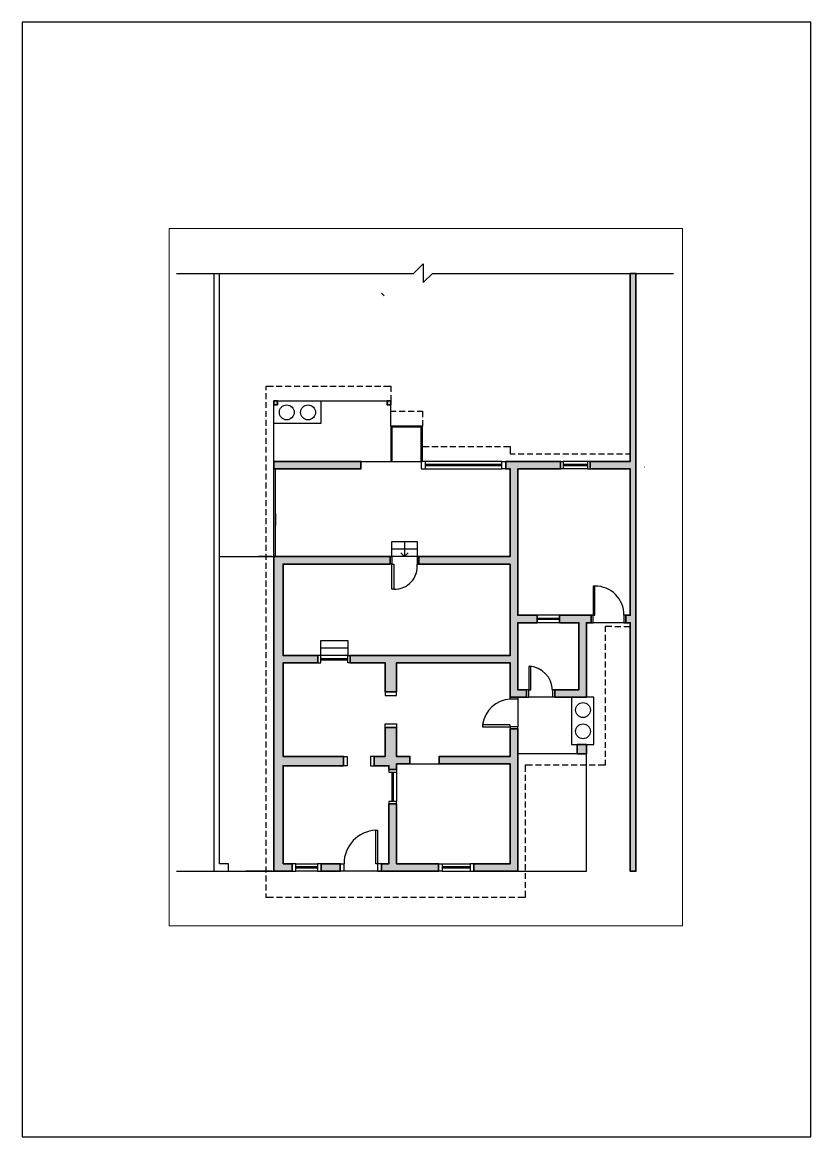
# Paper-space layout 'Layout1' of a CAD drawing. Header units: millimetres. Extents: x 64 to 274, y 59 to 356.
# The model-space entities are those that its viewports show. They can reach past a viewport. Long polylines and large blocks are cut down to what shows.
import ezdxf

# ---------------------------------------------------------------- set-up
doc = ezdxf.new("R2010")
doc.units = ezdxf.units.MM
for name, color, linetype, lineweight in [('A-ALV-___-___-EXI', 250, 'Continuous', 35), ('A-COB-___-___-EXI', 250, 'Continuous', 25), ('A-ESC-___-___-EXI', 250, 'Continuous', 25), ('A-JAN-___-___-EXI', 250, 'Continuous', 25), ('A-MOB-___-___-EXI', 250, 'Continuous', 25), ('A-PIS-___-___-EXI', 250, 'Continuous', 25), ('A-POR-___-___-EXI', 250, 'Continuous', 25)]:
    doc.layers.add(name, color=color, linetype=linetype, lineweight=lineweight)

# ---------------------------------------------------------------- blocks, each defined once
blk = doc.blocks.new('SVG - A4-22937190-Não nomeada')
at = {"layer": 'A-POR-___-___-EXI'}
for p, q in [((64.29, 356.5), (64.29, 59.5)), ((274.29, 356.5), (64.29, 356.5)), ((274.29, 59.5), (274.29, 356.5)), ((64.29, 59.5), (274.29, 59.5))]:
    blk.add_line(p, q, dxfattribs=at)

msp = doc.modelspace()

# ---------------------------------------------------------------- hatches: boundary and pattern name
at = {"layer": 'A-ALV-___-___-EXI'}
h = msp.add_hatch(color=11, dxfattribs=at)
h.paths.add_polyline_path([(16026, -32764), (17545, -32764), (17545, -32563), (16423, -32563), (16423, -30968), (16222, -30968), (16222, -32563), (16026, -32563)])
h.paths.add_polyline_path([(13416, -32764), (13646, -32764), (13646, -32563), (13403, -32563), (13403, -29949), (15015, -29949), (15015, -29701), (13403, -29701), (13403, -27211), (14333, -27211), (14333, -27010), (13403, -27010), (13403, -24575), (16257, -24575), (16257, -24374), (13156, -24374), (13156, -32764)])
h.paths.add_polyline_path([(19455, -32764), (19656, -32764), (19656, -28964), (19455, -28964), (19455, -29701), (17566, -29701), (17566, -29902), (19455, -29902), (19455, -32563), (18483, -32563), (18483, -32764)])
h.paths.add_polyline_path([(14423, -32764), (14926, -32764), (14926, -32563), (14423, -32563)])
h.paths.add_polyline_path([(22654, -32764), (22803, -32764), (22803, -16829), (22654, -16829), (22654, -21841), (21584, -21841), (21584, -22041), (22654, -22041), (22654, -25940), (22531, -25940), (22531, -26140), (22654, -26140)])
h.paths.add_polyline_path([(16423, -30051), (16423, -29902), (16785, -29902), (16785, -29701), (16423, -29701), (16423, -28929), (16124, -28929), (16124, -29701), (15834, -29701), (15834, -29949), (16222, -29949), (16222, -30051)])
h.paths.add_polyline_path([(21486, -29633), (21486, -29386), (21234, -29386), (21234, -29633)])
h.paths.add_polyline_path([(20645, -28123), (21486, -28123), (21486, -26140), (21609, -26140), (21609, -25940), (20769, -25940), (20769, -26140), (21285, -26140), (21285, -27923), (20645, -27923)])
h.paths.add_polyline_path([(19455, -28123), (19886, -28123), (19886, -27923), (19656, -27923), (19656, -26140), (20172, -26140), (20172, -25940), (19656, -25940), (19656, -22041), (20795, -22041), (20795, -21841), (19336, -21841), (19336, -22041), (19455, -22041), (19455, -24374), (17024, -24374), (17024, -24575), (19455, -24575), (19455, -27010), (15195, -27010), (15195, -27211), (16124, -27211), (16124, -27978), (16423, -27978), (16423, -27211), (19455, -27211)])
h.paths.add_polyline_path([(13156, -22041), (15476, -22041), (15476, -21841), (13156, -21841)])
h.paths.add_polyline_path([(13254, -20331), (13254, -20229), (13156, -20229), (13156, -20331)])
h.paths.add_polyline_path([(16176, -20331), (16274, -20331), (16274, -20229), (16176, -20229)])

# ---------------------------------------------------------------- linework, layer by layer
at = {"layer": 'A-ALV-___-___-EXI', "lineweight": 25}
for p, q in [((11565, -32764), (11565, -16829)), ((11714, -32563), (11714, -16829)), ((16026, -17354), (16099, -17426)), ((23021, -21994), (23034, -21986)), ((11714, -30576), (11714, -30409)), ((11949, -32563), (11714, -32563)), ((11949, -32764), (11949, -32563))]:
    msp.add_line(p, q, dxfattribs=at)
at = {"layer": 'A-ALV-___-___-EXI'}
for points in [[(22654, -16829), (22654, -21841), (21584, -21841), (21584, -22041), (22654, -22041), (22654, -25940), (22531, -25940), (22531, -26140), (22654, -26140), (22654, -32764), (22803, -32764), (22803, -16829)], [(13254, -20331), (13254, -20229), (13156, -20229), (13156, -20331)], [(16274, -20331), (16274, -20229), (16176, -20229), (16176, -20331)], [(13403, -21841), (13156, -21841), (13156, -22041), (13403, -22041), (15476, -22041), (15476, -21841)], [(19455, -24575), (19455, -27010), (15195, -27010), (15195, -27211), (16124, -27211), (16124, -27978), (16423, -27978), (16423, -27211), (19455, -27211), (19455, -28123), (19886, -28123), (19886, -27923), (19656, -27923), (19656, -27087), (19656, -26140), (20172, -26140), (20172, -25940), (19656, -25940), (19656, -24575), (19656, -24374), (19656, -22041), (20795, -22041), (20795, -21841), (19656, -21841), (19336, -21841), (19336, -22041), (19455, -22041), (19455, -24374), (17024, -24374), (17024, -24575)], [(13403, -32563), (13403, -29949), (15015, -29949), (15015, -29701), (13403, -29701), (13403, -27211), (14333, -27211), (14333, -27010), (13403, -27010), (13403, -24575), (16257, -24575), (16257, -24374), (13454, -24374), (13156, -24374), (13156, -24575), (13156, -27010), (13156, -27211), (13156, -29701), (13156, -29949), (13156, -32516), (13156, -32764), (13416, -32764), (13646, -32764), (13646, -32563)], [(21486, -26995), (21486, -26140), (21609, -26140), (21609, -25940), (20769, -25940), (20769, -26140), (21285, -26140), (21285, -27923), (20645, -27923), (20645, -28123), (21486, -28123)], [(16423, -28929), (16124, -28929), (16124, -29701), (15834, -29701), (15834, -29949), (16222, -29949), (16222, -30051), (16423, -30051), (16423, -29902), (16785, -29902), (16785, -29701), (16423, -29701)], [(18483, -32764), (19455, -32764), (19656, -32764), (19656, -32563), (19656, -29902), (19656, -29701), (19656, -28964), (19455, -28964), (19455, -29701), (17566, -29701), (17566, -29902), (19455, -29902), (19455, -32563), (18483, -32563)], [(21486, -29633), (21486, -29386), (21234, -29386), (21234, -29633)], [(16222, -30968), (16222, -32563), (16026, -32563), (16026, -32764), (16222, -32764), (16423, -32764), (17545, -32764), (17545, -32563), (16423, -32563), (16423, -30968)], [(14423, -32563), (14423, -32764), (14926, -32764), (14926, -32563)]]:
    msp.add_lwpolyline(points, close=True, dxfattribs=at)
at = {"layer": 'A-COB-___-___-EXI', "lineweight": 25}
for p, q in [((13224, -19832), (13382, -19832)), ((13463, -19832), (13621, -19832)), ((13702, -19832), (13860, -19832)), ((13941, -19832), (14098, -19832)), ((14179, -19832), (14337, -19832)), ((14414, -19832), (14576, -19832)), ((14653, -19832), (14815, -19832)), ((14892, -19832), (15050, -19832)), ((15131, -19832), (15288, -19832)), ((15369, -19832), (15527, -19832)), ((15608, -19832), (15766, -19832)), ((15843, -19832), (16005, -19832)), ((12955, -20177), (12955, -20020)), ((16274, -20071), (16274, -20229)), ((12955, -20416), (12955, -20258)), ((12955, -20655), (12955, -20497)), ((12955, -20894), (12955, -20736)), ((16274, -20502), (16419, -20502)), ((16495, -20502), (16653, -20502)), ((16734, -20502), (16892, -20502)), ((12955, -21133), (12955, -20971)), ((12955, -21372), (12955, -21210)), ((12955, -21606), (12955, -21448)), ((17114, -21440), (17293, -21440)), ((17370, -21440), (17532, -21440)), ((17609, -21440), (17771, -21440)), ((17847, -21440), (18005, -21440)), ((18086, -21440), (18244, -21440)), ((18325, -21440), (18483, -21440)), ((18564, -21440), (18722, -21440)), ((18803, -21440), (18961, -21440)), ((19037, -21440), (19199, -21440)), ((19664, -21640), (19826, -21640)), ((19903, -21640), (20061, -21640)), ((20142, -21640), (20300, -21640)), ((20381, -21640), (20539, -21640)), ((20620, -21640), (20778, -21640)), ((20859, -21640), (21016, -21640)), ((21093, -21640), (21255, -21640)), ((21332, -21640), (21490, -21640)), ((21571, -21640), (21729, -21640)), ((21810, -21640), (21968, -21640)), ((22049, -21640), (22206, -21640)), ((22287, -21640), (22445, -21640)), ((22522, -21640), (22654, -21640)), ((12955, -21845), (12955, -21687)), ((12955, -22084), (12955, -21926)), ((12955, -22323), (12955, -22165)), ((12955, -22562), (12955, -22400)), ((12955, -22796), (12955, -22638)), ((12955, -23035), (12955, -22877)), ((12955, -23274), (12955, -23116)), ((12955, -23513), (12955, -23355)), ((12955, -23752), (12955, -23594)), ((12955, -23990), (12955, -23828)), ((12955, -24225), (12955, -24067)), ((12955, -24464), (12955, -24306)), ((12955, -24703), (12955, -24545)), ((12955, -24942), (12955, -24784)), ((12955, -25180), (12955, -25018)), ((12955, -25415), (12955, -25257)), ((12955, -25654), (12955, -25496)), ((12955, -25893), (12955, -25735)), ((12955, -26131), (12955, -25974)), ((12955, -26370), (12955, -26213)), ((22240, -26238), (22398, -26238)), ((22479, -26238), (22654, -26238)), ((12955, -26609), (12955, -26447)), ((12955, -26844), (12955, -26686)), ((21985, -26460), (21985, -26618)), ((21985, -26699), (21985, -26857)), ((12955, -27083), (12955, -26925)), ((21985, -26938), (21985, -27095)), ((12955, -27321), (12955, -27164)), ((21985, -27172), (21985, -27334)), ((12955, -27560), (12955, -27402)), ((21985, -27411), (21985, -27569)), ((12955, -27799), (12955, -27637)), ((12955, -28038), (12955, -27876)), ((21985, -27650), (21985, -27808)), ((21985, -27889), (21985, -28047)), ((12955, -28273), (12955, -28115)), ((21985, -28128), (21985, -28285)), ((12955, -28511), (12955, -28354)), ((21985, -28362), (21985, -28524)), ((12955, -28750), (12955, -28592)), ((21985, -28601), (21985, -28759)), ((12955, -28989), (12955, -28831)), ((12955, -29228), (12955, -29066)), ((21985, -28840), (21985, -28998)), ((21985, -29079), (21985, -29236)), ((12955, -29463), (12955, -29305)), ((21985, -29318), (21985, -29475)), ((12955, -29701), (12955, -29544)), ((21985, -29556), (21985, -29714)), ((12955, -29940), (12955, -29782)), ((20287, -29936), (20125, -29936)), ((20522, -29936), (20364, -29936)), ((20760, -29936), (20603, -29936)), ((20999, -29936), (20842, -29936)), ((21238, -29936), (21080, -29936)), ((21477, -29936), (21315, -29936)), ((21716, -29936), (21554, -29936)), ((12955, -30179), (12955, -30021)), ((12955, -30418), (12955, -30260)), ((19856, -30192), (19856, -30350)), ((12955, -30657), (12955, -30495)), ((19856, -30431), (19856, -30589)), ((12955, -30891), (12955, -30734)), ((19856, -30670), (19856, -30827)), ((12955, -31130), (12955, -30972)), ((19856, -30904), (19856, -31066)), ((19856, -31143), (19856, -31301)), ((12955, -31369), (12955, -31211)), ((12955, -31608), (12955, -31450)), ((19856, -31382), (19856, -31540)), ((12955, -31847), (12955, -31685)), ((19856, -31621), (19856, -31778)), ((12955, -32081), (12955, -31923)), ((19856, -31860), (19856, -32017)), ((12955, -32320), (12955, -32162)), ((19856, -32094), (19856, -32256)), ((19856, -32333), (19856, -32491)), ((12955, -32559), (12955, -32401)), ((12955, -32798), (12955, -32640)), ((19856, -32572), (19856, -32730)), ((12955, -33037), (12955, -32879)), ((19856, -32811), (19856, -32968)), ((12955, -33276), (12955, -33113)), ((19856, -33049), (19856, -33207)), ((13386, -33463), (13228, -33463)), ((13625, -33463), (13467, -33463)), ((13864, -33463), (13706, -33463)), ((14103, -33463), (13945, -33463)), ((14342, -33463), (14184, -33463)), ((14580, -33463), (14418, -33463)), ((14815, -33463), (14657, -33463)), ((15054, -33463), (14896, -33463)), ((15293, -33463), (15135, -33463)), ((15531, -33463), (15374, -33463)), ((15770, -33463), (15613, -33463)), ((16009, -33463), (15847, -33463)), ((16244, -33463), (16086, -33463)), ((16483, -33463), (16325, -33463)), ((16721, -33463), (16564, -33463)), ((16960, -33463), (16802, -33463)), ((17199, -33463), (17041, -33463)), ((17438, -33463), (17276, -33463)), ((17673, -33463), (17515, -33463)), ((17911, -33463), (17754, -33463)), ((18150, -33463), (17992, -33463)), ((18389, -33463), (18231, -33463)), ((18628, -33463), (18470, -33463)), ((18867, -33463), (18705, -33463)), ((19106, -33463), (18944, -33463)), ((19340, -33463), (19182, -33463)), ((19579, -33463), (19421, -33463))]:
    msp.add_line(p, q, dxfattribs=at)
for points in [[(12955, -19943), (12955, -19832), (13147, -19832)], [(16082, -19832), (16274, -19832), (16274, -19990)], [(17114, -20740), (17114, -20898), (16274, -20898), (16274, -20331)], [(16973, -20502), (17114, -20502), (17114, -20659)], [(19276, -21440), (19455, -21440), (19455, -21640), (19588, -21640)], [(22159, -26238), (21985, -26238), (21985, -26379)], [(20048, -29936), (19856, -29936), (19856, -30111)], [(21985, -29791), (21985, -29936), (21793, -29936)], [(13152, -33463), (12955, -33463), (12955, -33352)], [(19856, -33288), (19856, -33463), (19660, -33463)]]:
    msp.add_lwpolyline(points, dxfattribs=at)
at = {"layer": 'A-ESC-___-___-EXI', "lineweight": 25}
for p, q in [((16973, -24178), (16303, -24178)), ((14406, -26810), (15126, -26810))]:
    msp.add_line(p, q, dxfattribs=at)
for points in [[(16973, -23978), (16973, -24374), (16303, -24374), (16303, -23978)], [(14406, -27010), (14406, -26609), (15126, -26609), (15126, -27010)]]:
    msp.add_lwpolyline(points, close=True, dxfattribs=at)
msp.add_lwpolyline([(16640, -23978), (16640, -24374), (16538, -24276), (16640, -24374), (16739, -24276)], dxfattribs=at)
at = {"layer": 'A-JAN-___-___-EXI', "lineweight": 25}
for p, q in [((19234, -21926), (17186, -21926)), ((19234, -21956), (17186, -21956)), ((20795, -21841), (20867, -21841)), ((21515, -21926), (20867, -21926)), ((21515, -21956), (20867, -21956)), ((20769, -25940), (20172, -25940)), ((20769, -26025), (20172, -26025)), ((20769, -26055), (20172, -26055)), ((20769, -26140), (20172, -26140)), ((16303, -30119), (16303, -30900)), ((16333, -30119), (16333, -30900)), ((16423, -30968), (16423, -30900)), ((14324, -32649), (13744, -32649)), ((18385, -32649), (17643, -32649)), ((18483, -32563), (18385, -32563)), ((14324, -32678), (13744, -32678)), ((17643, -32764), (17545, -32764)), ((18385, -32678), (17643, -32678))]:
    msp.add_line(p, q, dxfattribs=at)
for points in [[(17489, -21841), (17186, -21841), (17084, -21841), (17084, -22041), (17186, -22041)], [(19234, -21841), (17186, -21841), (17186, -22041), (19234, -22041)], [(19336, -22041), (19234, -22041), (19234, -21841), (19336, -21841)], [(21515, -21841), (20867, -21841), (20867, -22041)], [(21584, -21841), (21515, -21841), (21515, -22041), (21584, -22041)], [(21515, -22041), (20867, -22041), (20795, -22041)], [(16423, -30051), (16423, -30119), (16423, -30900), (16222, -30900), (16222, -30968)], [(16222, -30051), (16222, -30119), (16423, -30119)], [(13646, -32764), (13744, -32764), (13744, -32563), (13646, -32563)], [(14423, -32563), (14324, -32563), (14324, -32764), (14423, -32764)], [(17545, -32563), (17643, -32563), (17643, -32764), (18385, -32764), (18483, -32764)], [(17643, -32563), (18385, -32563), (18385, -32764)]]:
    msp.add_lwpolyline(points, dxfattribs=at)
msp.add_lwpolyline([(14324, -32563), (14324, -32764), (13744, -32764), (13744, -32563)], close=True, dxfattribs=at)
at = {"layer": 'A-MOB-___-___-EXI', "lineweight": 25}
for points in [[(14414, -20229), (14414, -20830), (13156, -20830)], [(21085, -28123), (21085, -29386), (21234, -29386)], [(21486, -29386), (21686, -29386), (21686, -28123), (21486, -28123)]]:
    msp.add_lwpolyline(points, dxfattribs=at)
for points in [[(13503, -20335), (13394, -20335), (13305, -20424), (13305, -20534), (13305, -20643), (13394, -20732), (13503, -20732), (13613, -20732), (13702, -20643), (13702, -20534), (13702, -20424), (13613, -20335), (13503, -20335)], [(14071, -20335), (13961, -20335), (13872, -20424), (13872, -20534), (13872, -20643), (13961, -20732), (14071, -20732), (14180, -20732), (14269, -20643), (14269, -20534), (14269, -20424), (14180, -20335), (14071, -20335)], [(21394, -28268), (21284, -28268), (21196, -28357), (21196, -28467), (21196, -28576), (21284, -28665), (21394, -28665), (21503, -28665), (21592, -28576), (21592, -28467), (21592, -28357), (21503, -28268), (21394, -28268)], [(21394, -28836), (21284, -28836), (21196, -28924), (21196, -29034), (21196, -29143), (21284, -29232), (21394, -29232), (21503, -29232), (21592, -29143), (21592, -29034), (21592, -28924), (21503, -28836), (21394, -28836)]]:
    msp.add_open_spline(points, degree=3, knots=[0, 0, 0, 0, 1, 1, 1, 2, 2, 2, 3, 3, 3, 4, 4, 4, 4], dxfattribs=at)
at = {"layer": 'A-PIS-___-___-EXI', "lineweight": 25}
for p, q in [((22803, -16829), (23806, -16829)), ((13156, -21841), (13156, -20331)), ((13254, -20229), (16176, -20229)), ((16274, -20898), (16274, -21841)), ((17114, -21841), (17114, -20898)), ((13203, -24374), (13203, -22041)), ((13203, -23231), (13203, -23551)), ((21234, -29633), (19656, -29633)), ((21187, -29633), (20952, -29633)), ((10563, -32764), (11949, -32764)), ((11949, -32764), (13156, -32764))]:
    msp.add_line(p, q, dxfattribs=at)
for points in [[(10563, -16829), (16879, -16829), (17139, -16573), (17139, -17072), (17383, -16829), (22654, -16829)], [(15476, -21841), (16274, -21841), (16303, -21841), (17084, -21841), (17084, -20928), (16303, -20928), (16303, -21841)], [(11714, -24374), (13156, -24374), (13156, -22041)], [(19656, -32764), (21486, -32764), (21486, -29633)], [(12746, -32764), (13105, -32764), (12409, -32764)]]:
    msp.add_lwpolyline(points, dxfattribs=at)
msp.add_lwpolyline([(13105, -24374), (12746, -24374)], close=True, dxfattribs=at)
at = {"layer": 'A-POR-___-___-EXI', "lineweight": 25}
for p, q in [((17024, -24374), (16973, -24374)), ((21609, -26140), (21660, -26140)), ((14406, -27095), (15126, -27095)), ((14406, -27125), (15126, -27125)), ((19656, -28964), (19656, -28912)), ((16785, -29902), (17566, -29902))]:
    msp.add_line(p, q, dxfattribs=at)
for points in [[(16257, -24374), (16303, -24374), (16303, -24575), (16355, -24575), (16355, -25244), (16303, -25244), (16303, -24575), (16257, -24575)], [(16973, -24374), (16973, -24575), (17024, -24575)], [(22479, -26140), (21660, -26140), (21660, -25940), (21712, -25940), (21712, -25168), (21660, -25168), (21660, -25940), (21609, -25940)], [(22531, -25940), (22479, -25940), (22479, -26140), (22531, -26140)], [(14333, -27211), (14406, -27211), (14406, -27010), (14333, -27010)], [(15195, -27211), (15126, -27211), (15126, -27010), (15195, -27010)], [(16124, -27978), (16124, -28081), (16423, -28081), (16423, -27978)], [(19656, -28123), (19656, -28174), (19656, -28912), (19455, -28912), (19455, -28857), (18713, -28857), (18713, -28912), (19455, -28912), (19455, -28964)], [(19656, -28174), (19455, -28174), (19455, -28123)], [(19886, -28123), (19954, -28123), (19954, -27923), (19886, -27923)], [(20645, -28123), (20577, -28123), (19954, -28123)], [(20645, -27923), (20577, -27923), (20577, -28123)], [(16124, -28929), (16124, -28831), (16423, -28831), (16423, -28929)], [(15015, -29701), (15114, -29701), (15114, -29949), (15015, -29949)], [(15834, -29701), (15736, -29701), (15736, -29949), (15834, -29949)], [(16026, -32563), (15924, -32563), (15924, -32764), (15024, -32764), (14926, -32764)], [(14926, -32563), (15024, -32563), (15024, -32764)]]:
    msp.add_lwpolyline(points, dxfattribs=at)
for points in [[(20006, -27923), (20006, -27304), (19954, -27304), (19954, -27923)], [(15924, -31663), (15924, -32563), (15873, -32563), (15873, -31663)], [(15924, -32764), (16026, -32764)]]:
    msp.add_lwpolyline(points, close=True, dxfattribs=at)
for points in [[(16355, -25244), (16530, -25251), (16699, -25181), (16818, -25052), (16937, -24924), (16994, -24750), (16973, -24576)], [(22484, -25935), (22485, -25730), (22405, -25534), (22260, -25389), (22116, -25244), (21920, -25163), (21715, -25163)]]:
    msp.add_open_spline(points, degree=3, knots=[0, 0, 0, 0, 1, 1, 1, 2, 2, 2, 2], dxfattribs=at)
for points in [[(20577, -27946), (20577, -27599), (20303, -27314), (19956, -27301)], [(19456, -28172), (19079, -28195), (18770, -28480), (18717, -28854)], [(15878, -31665), (15401, -31693), (15028, -32088), (15028, -32565)]]:
    msp.add_open_spline(points, degree=3, dxfattribs=at)

psp = doc.layouts.get("Layout1")

# ---------------------------------------------------------------- block references
at = {"layer": 'A-JAN-___-___-EXI'}
psp.add_blockref('SVG - A4-22937190-Não nomeada', (0, 0), dxfattribs=at)

# ---------------------------------------------------------------- viewports
at = {"layer": 'A-PIS-___-___-EXI'}
psp.add_viewport(center=(171.78, 208.61), size=(136.81, 185.806), view_center_point=(17207.13, -24925.99), view_height=18580.6, dxfattribs=at)

doc.saveas('drawing.dxf')
